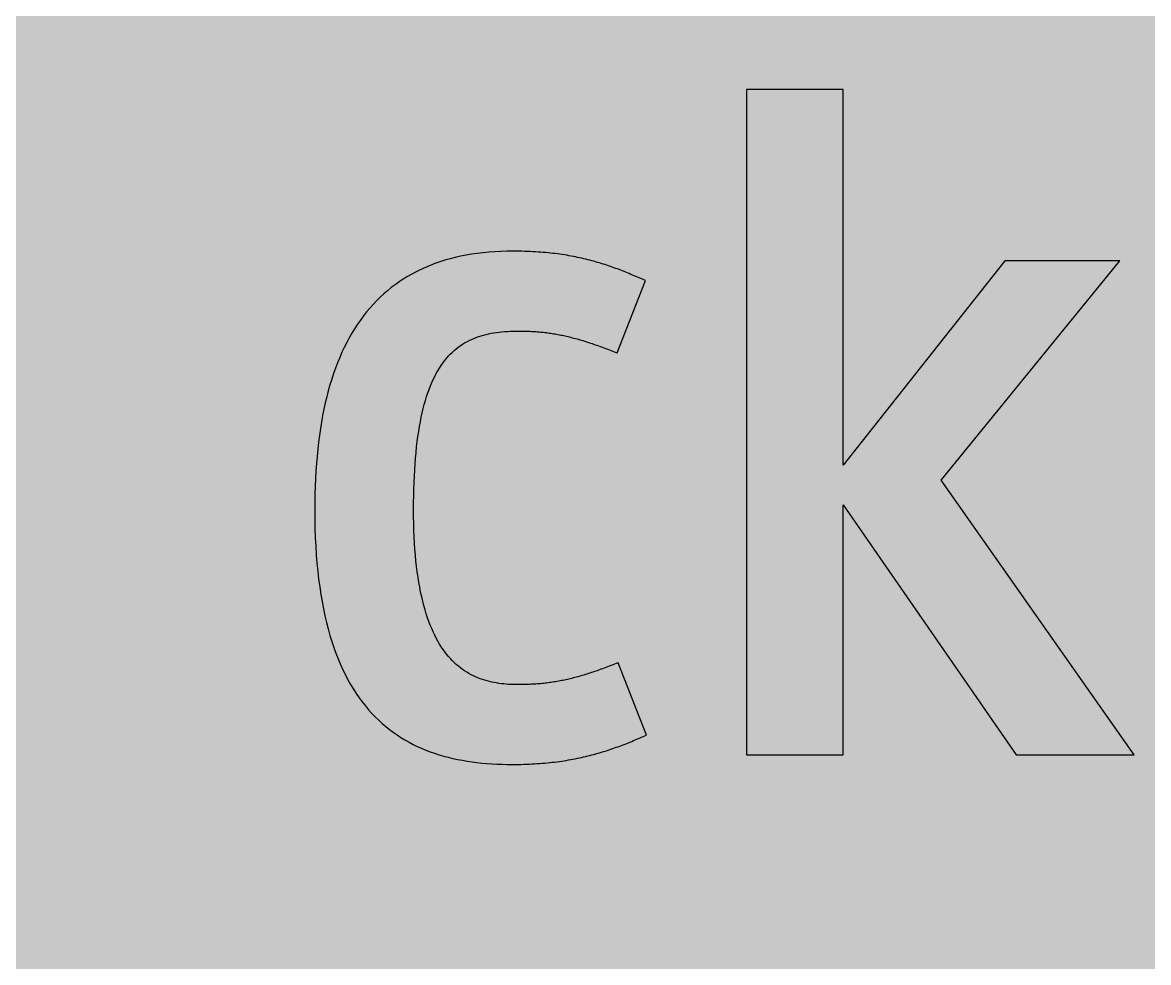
# Model space of a CAD drawing. Header units: millimetres. Extents: x 0 to 318, y 0 to 212.
# Drawn here: x 153.4 to 228.7, y 93.8 to 156.6 of the extents above; entities that cross this region are included whole.
import ezdxf

# ---------------------------------------------------------------- set-up
doc = ezdxf.new("R2010")
doc.units = ezdxf.units.MM

msp = doc.modelspace()

# ---------------------------------------------------------------- hatches: boundary and pattern name
for color, points in [(254, [(14.1633, 0.0536), (13.9878, 0.0533), (13.8125, 0.0559), (13.6373, 0.061), (13.462, 0.0686), (13.2893, 0.0787), (13.114, 0.0914), (12.9413, 0.1041), (12.7686, 0.1219), (12.5959, 0.1397), (12.4231, 0.16), (12.2504, 0.1829), (12.0777, 0.2057), (11.9075, 0.2337), (11.7373, 0.2616), (11.5672, 0.2921), (11.397, 0.3251), (11.2268, 0.3607), (11.0592, 0.3988), (10.8915, 0.4369), (10.7239, 0.4775), (10.5562, 0.5207), (10.3886, 0.5664), (10.2235, 0.6121), (10.0584, 0.6629), (9.8933, 0.7137), (9.7307, 0.7671), (9.5682, 0.8204), (9.4056, 0.8788), (9.2431, 0.9373), (9.083, 0.9982), (8.923, 1.0617), (8.763, 1.1252), (8.6055, 1.1938), (8.4455, 1.2624), (8.2906, 1.331), (8.1331, 1.4046), (7.9781, 1.4783), (7.8232, 1.5545), (7.6708, 1.6332), (7.5184, 1.7145), (7.366, 1.7958), (7.2161, 1.8796), (7.0663, 1.966), (6.919, 2.0523), (6.7716, 2.1438), (6.6243, 2.2352), (6.4795, 2.3266), (6.3348, 2.4232), (6.19, 2.5197), (6.0477, 2.6187), (5.908, 2.7178), (5.7683, 2.8194), (5.6286, 2.9235), (5.4915, 3.0302), (5.3543, 3.1369), (5.2197, 3.2461), (5.0851, 3.3579), (4.953, 3.4722), (4.8209, 3.5865), (4.6914, 3.7033), (4.5644, 3.8202), (4.4348, 3.9395), (4.3104, 4.0615), (4.1859, 4.1859), (4.0615, 4.3104), (3.9395, 4.4348), (3.8202, 4.5618), (3.7033, 4.6914), (3.5865, 4.8209), (3.4722, 4.953), (3.3579, 5.0851), (3.2487, 5.2197), (3.1369, 5.3543), (3.0302, 5.4915), (2.9235, 5.6286), (2.8194, 5.7683), (2.7178, 5.908), (2.6187, 6.0477), (2.5197, 6.19), (2.4232, 6.3348), (2.3266, 6.477), (2.2352, 6.6243), (2.1438, 6.7691), (2.0523, 6.9164), (1.966, 7.0663), (1.8796, 7.2161), (1.7958, 7.366), (1.7145, 7.5184), (1.6332, 7.6708), (1.5545, 7.8232), (1.4783, 7.9781), (1.4046, 8.1331), (1.331, 8.2906), (1.2598, 8.4455), (1.1913, 8.603), (1.1252, 8.763), (1.0592, 8.923), (0.9982, 9.083), (0.9373, 9.2431), (0.8763, 9.4056), (0.8204, 9.5682), (0.7645, 9.7307), (0.7112, 9.8933), (0.6604, 10.0584), (0.6121, 10.2235), (0.5639, 10.3911), (0.5207, 10.5562), (0.4775, 10.7239), (0.4343, 10.8915), (0.3962, 11.0592), (0.3607, 11.2268), (0.3251, 11.397), (0.2921, 11.5672), (0.2616, 11.7373), (0.2311, 11.9075), (0.2057, 12.0802), (0.1803, 12.2504), (0.1575, 12.4231), (0.1372, 12.5959), (0.1194, 12.7686), (0.1041, 12.9413), (0.0889, 13.1166), (0.0787, 13.2893), (0.0686, 13.4645), (0.061, 13.6373), (0.0559, 13.8125), (0.0508, 13.9878), (0.0508, 14.163), (0.0522, 197.6092), (0.0508, 197.7822), (0.0559, 197.9574), (0.061, 198.1327), (0.0686, 198.308), (0.0787, 198.4807), (0.0889, 198.6559), (0.1041, 198.8287), (0.1194, 199.0014), (0.1372, 199.1741), (0.1575, 199.3468), (0.1803, 199.5195), (0.2057, 199.6923), (0.2311, 199.8624), (0.2616, 200.0326), (0.2921, 200.2028), (0.3251, 200.373), (0.3607, 200.5432), (0.3962, 200.7108), (0.4343, 200.8784), (0.4775, 201.0461), (0.5207, 201.2137), (0.5639, 201.3814), (0.6121, 201.5465), (0.6604, 201.7116), (0.7112, 201.8767), (0.7645, 202.0392), (0.8204, 202.2018), (0.8763, 202.3643), (0.9373, 202.5269), (0.9982, 202.6869), (1.0592, 202.8469), (1.1252, 203.007), (1.1913, 203.1644), (1.2598, 203.3245), (1.331, 203.4794), (1.4046, 203.6369), (1.4783, 203.7918), (1.5545, 203.9468), (1.6332, 204.0992), (1.7145, 204.2516), (1.7958, 204.404), (1.8796, 204.5538), (1.966, 204.7037), (2.0523, 204.851), (2.1438, 204.9983), (2.2352, 205.1456), (2.3266, 205.2904), (2.4232, 205.4352), (2.5197, 205.58), (2.6187, 205.7222), (2.7178, 205.8619), (2.8194, 206.0016), (2.9235, 206.1413), (3.0302, 206.2785), (3.1369, 206.4156), (3.2487, 206.5503), (3.3579, 206.6849), (3.4722, 206.817), (3.5865, 206.949), (3.7033, 207.0786), (3.8202, 207.2056), (3.9395, 207.3351), (4.0615, 207.4596), (4.1859, 207.584), (4.3104, 207.7085), (4.4348, 207.8304), (4.5644, 207.9498), (4.6914, 208.0666), (4.8209, 208.1835), (4.953, 208.2978), (5.0851, 208.4121), (5.2197, 208.5213), (5.3543, 208.6331), (5.4915, 208.7397), (5.6286, 208.8464), (5.7683, 208.9506), (5.908, 209.0522), (6.0477, 209.1512), (6.19, 209.2503), (6.3348, 209.3468), (6.4795, 209.4433), (6.6243, 209.5348), (6.7716, 209.6262), (6.919, 209.7176), (7.0663, 209.804), (7.2161, 209.8904), (7.366, 209.9742), (7.5184, 210.0555), (7.6708, 210.1367), (7.8232, 210.2155), (7.9781, 210.2917), (8.1331, 210.3653), (8.2906, 210.439), (8.4455, 210.5101), (8.6055, 210.5787), (8.763, 210.6447), (8.923, 210.7108), (9.083, 210.7717), (9.2431, 210.8327), (9.4056, 210.8937), (9.5682, 210.9495), (9.7307, 211.0054), (9.8933, 211.0588), (10.0584, 211.1096), (10.2235, 211.1578), (10.3886, 211.2061), (10.5562, 211.2493), (10.7239, 211.2924), (10.8915, 211.3356), (11.0592, 211.3737), (11.2268, 211.4093), (11.397, 211.4448), (11.5672, 211.4779), (11.7373, 211.5083), (11.9075, 211.5388), (12.0777, 211.5642), (12.2504, 211.5896), (12.4231, 211.6125), (12.5959, 211.6328), (12.7686, 211.6506), (12.9413, 211.6658), (13.114, 211.6811), (13.2893, 211.6912), (13.462, 211.7014), (13.6373, 211.709), (13.8125, 211.7141), (13.9878, 211.7192), (14.163, 211.7192), (303.4411, 211.7203), (303.6164, 211.7192), (303.7891, 211.7141), (303.9643, 211.709), (304.1396, 211.7014), (304.3149, 211.6912), (304.4876, 211.6811), (304.6603, 211.6658), (304.8356, 211.6506), (305.0083, 211.6328), (305.181, 211.6125), (305.3512, 211.5896), (305.5239, 211.5642), (305.6941, 211.5388), (305.8668, 211.5083), (306.037, 211.4779), (306.2072, 211.4448), (306.3748, 211.4093), (306.545, 211.3737), (306.7126, 211.3356), (306.8803, 211.2924), (307.0479, 211.2493), (307.213, 211.2061), (307.3781, 211.1578), (307.5432, 211.1096), (307.7083, 211.0588), (307.8734, 211.0054), (308.036, 210.9495), (308.1985, 210.8937), (308.3611, 210.8327), (308.5211, 210.7717), (308.6811, 210.7108), (308.8411, 210.6447), (308.9986, 210.5787), (309.1561, 210.5101), (309.3136, 210.439), (309.4711, 210.3653), (309.626, 210.2917), (309.7784, 210.2155), (309.9333, 210.1367), (310.0857, 210.0555), (310.2381, 209.9742), (310.388, 209.8904), (310.5379, 209.804), (310.6852, 209.7176), (310.8325, 209.6262), (310.9798, 209.5348), (311.1246, 209.4433), (311.2694, 209.3468), (311.4116, 209.2503), (311.5539, 209.1512), (311.6961, 209.0522), (311.8358, 208.9506), (311.9755, 208.8464), (312.1127, 208.7397), (312.2473, 208.6331), (312.3844, 208.5213), (312.5165, 208.4121), (312.6511, 208.2978), (312.7807, 208.1835), (312.9128, 208.0666), (313.0398, 207.9498), (313.1668, 207.8304), (313.2938, 207.7085), (313.4182, 207.584), (313.5427, 207.4596), (313.6621, 207.3351), (313.784, 207.2056), (313.9008, 207.0786), (314.0177, 206.949), (314.132, 206.817), (314.2463, 206.6849), (314.3555, 206.5503), (314.4647, 206.4156), (314.5739, 206.2785), (314.6781, 206.1413), (314.7822, 206.0016), (314.8863, 205.8619), (314.9854, 205.7222), (315.0845, 205.58), (315.181, 205.4352), (315.275, 205.2904), (315.3689, 205.1456), (315.4604, 204.9983), (315.5493, 204.851), (315.6382, 204.7037), (315.7245, 204.5538), (315.8084, 204.404), (315.8896, 204.2516), (315.9684, 204.0992), (316.0471, 203.9468), (316.1233, 203.7918), (316.1995, 203.6369), (316.2706, 203.4794), (316.3418, 203.3245), (316.4103, 203.1644), (316.4764, 203.007), (316.5424, 202.8469), (316.6059, 202.6869), (316.6669, 202.5269), (316.7253, 202.3643), (316.7812, 202.2018), (316.8371, 202.0392), (316.8904, 201.8767), (316.9412, 201.7116), (316.9895, 201.5465), (317.0377, 201.3814), (317.0834, 201.2137), (317.1266, 201.0461), (317.1673, 200.8784), (317.2054, 200.7108), (317.2435, 200.5432), (317.2765, 200.373), (317.3095, 200.2028), (317.34, 200.0326), (317.3705, 199.8624), (317.3959, 199.6923), (317.4213, 199.5195), (317.4441, 199.3468), (317.4644, 199.1741), (317.4822, 199.0014), (317.4975, 198.8287), (317.5127, 198.6559), (317.5229, 198.4807), (317.533, 198.308), (317.5406, 198.1327), (317.5457, 197.9574), (317.5508, 197.7822), (317.5508, 197.6069), (317.5522, 14.1647), (317.5508, 13.9878), (317.5457, 13.8125), (317.5406, 13.6373), (317.533, 13.4645), (317.5229, 13.2893), (317.5127, 13.1166), (317.4975, 12.9413), (317.4822, 12.7686), (317.4644, 12.5959), (317.4441, 12.4231), (317.4213, 12.2504), (317.3959, 12.0802), (317.3705, 11.9075), (317.34, 11.7373), (317.3095, 11.5672), (317.2765, 11.397), (317.2435, 11.2268), (317.2054, 11.0592), (317.1673, 10.8915), (317.1266, 10.7239), (317.0834, 10.5562), (317.0377, 10.3911), (316.9895, 10.2235), (316.9412, 10.0584), (316.8904, 9.8933), (316.8371, 9.7307), (316.7812, 9.5682), (316.7253, 9.4056), (316.6669, 9.2431), (316.6059, 9.083), (316.5424, 8.923), (316.4764, 8.763), (316.4103, 8.603), (316.3418, 8.4455), (316.2706, 8.2906), (316.1995, 8.1331), (316.1233, 7.9781), (316.0471, 7.8232), (315.9684, 7.6708), (315.8896, 7.5184), (315.8084, 7.366), (315.7245, 7.2161), (315.6382, 7.0663), (315.5493, 6.9164), (315.4604, 6.7691), (315.3689, 6.6243), (315.275, 6.477), (315.181, 6.3348), (315.0845, 6.19), (314.9854, 6.0477), (314.8863, 5.908), (314.7822, 5.7683), (314.6781, 5.6286), (314.5739, 5.4915), (314.4647, 5.3543), (314.3555, 5.2197), (314.2463, 5.0851), (314.132, 4.953), (314.0177, 4.8209), (313.9008, 4.6914), (313.784, 4.5618), (313.6621, 4.4348), (313.5427, 4.3104), (313.4182, 4.1859), (313.2938, 4.0615), (313.1668, 3.9395), (313.0398, 3.8202), (312.9128, 3.7033), (312.7807, 3.5865), (312.6511, 3.4722), (312.5165, 3.3579), (312.3844, 3.2461), (312.2473, 3.1369), (312.1127, 3.0302), (311.9755, 2.9235), (311.8358, 2.8194), (311.6961, 2.7178), (311.5539, 2.6187), (311.4116, 2.5197), (311.2694, 2.4232), (311.1246, 2.3266), (310.9798, 2.2352), (310.8325, 2.1438), (310.6852, 2.0523), (310.5379, 1.966), (310.388, 1.8796), (310.2381, 1.7958), (310.0857, 1.7145), (309.9333, 1.6332), (309.7784, 1.5545), (309.626, 1.4783), (309.4711, 1.4046), (309.3136, 1.331), (309.1561, 1.2624), (308.9986, 1.1938), (308.8411, 1.1252), (308.6811, 1.0617), (308.5211, 0.9982), (308.3611, 0.9373), (308.1985, 0.8788), (308.036, 0.8204), (307.8734, 0.7671), (307.7083, 0.7137), (307.5432, 0.6629), (307.3781, 0.6121), (307.213, 0.5664), (307.0479, 0.5207), (306.8803, 0.4775), (306.7126, 0.4369), (306.545, 0.3988), (306.3748, 0.3607), (306.2072, 0.3251), (306.037, 0.2921), (305.8668, 0.2616), (305.6941, 0.2337), (305.5239, 0.2057), (305.3512, 0.1829), (305.181, 0.16), (305.0083, 0.1397), (304.8356, 0.1219), (304.6603, 0.1041), (304.4876, 0.0914), (304.3149, 0.0787), (304.1396, 0.0686), (303.9643, 0.061), (303.7891, 0.0559), (303.6164, 0.0533), (303.4411, 0.0533)]), (144, [(14.1633, 5.3453), (13.9344, 5.3467), (13.7084, 5.3543), (13.4849, 5.3696), (13.2613, 5.3899), (13.0378, 5.4153), (12.8194, 5.4458), (12.6009, 5.4813), (12.385, 5.522), (12.1717, 5.5702), (11.9583, 5.621), (11.7475, 5.6794), (11.5392, 5.7404), (11.3335, 5.8064), (11.1303, 5.8801), (10.9296, 5.9563), (10.729, 6.0376), (10.5334, 6.1239), (10.3378, 6.2128), (10.1473, 6.3094), (9.9593, 6.4084), (9.7714, 6.5126), (9.5885, 6.6218), (9.4082, 6.7335), (9.2304, 6.8504), (9.0576, 6.9698), (8.8849, 7.0968), (8.7173, 7.2238), (8.5522, 7.3584), (8.3896, 7.4955), (8.2321, 7.6352), (8.0772, 7.78), (7.9273, 7.9273), (7.7775, 8.0772), (7.6352, 8.2321), (7.493, 8.3922), (7.3558, 8.5522), (7.2238, 8.7173), (7.0942, 8.8875), (6.9698, 9.0576), (6.8504, 9.2329), (6.7335, 9.4107), (6.6192, 9.591), (6.5126, 9.7739), (6.4084, 9.9593), (6.3068, 10.1473), (6.2128, 10.3403), (6.1214, 10.5334), (6.035, 10.7315), (5.9538, 10.9296), (5.8776, 11.1303), (5.8064, 11.3335), (5.7404, 11.5418), (5.6769, 11.75), (5.621, 11.9583), (5.5677, 12.1717), (5.522, 12.385), (5.4813, 12.6009), (5.4432, 12.8194), (5.4127, 13.0404), (5.3873, 13.2613), (5.3696, 13.4849), (5.3543, 13.7084), (5.3467, 13.937), (5.3416, 14.163), (5.3439, 197.6092), (5.3467, 197.8355), (5.3543, 198.0616), (5.3696, 198.2851), (5.3873, 198.5086), (5.4127, 198.7321), (5.4432, 198.9506), (5.4813, 199.169), (5.522, 199.3849), (5.5677, 199.5983), (5.621, 199.8116), (5.6769, 200.0225), (5.7404, 200.2307), (5.8064, 200.4365), (5.8776, 200.6397), (5.9538, 200.8403), (6.035, 201.041), (6.1214, 201.2366), (6.2128, 201.4322), (6.3068, 201.6227), (6.4084, 201.8106), (6.5126, 201.9986), (6.6192, 202.1815), (6.7335, 202.3618), (6.8504, 202.5396), (6.9698, 202.7123), (7.0942, 202.885), (7.2238, 203.0527), (7.3558, 203.2178), (7.493, 203.3803), (7.6352, 203.5378), (7.7775, 203.6928), (7.9273, 203.8426), (8.0772, 203.9925), (8.2321, 204.1347), (8.3896, 204.277), (8.5522, 204.4141), (8.7173, 204.5462), (8.8849, 204.6757), (9.0576, 204.8002), (9.2304, 204.9196), (9.4082, 205.0364), (9.5885, 205.1507), (9.7714, 205.2574), (9.9593, 205.3615), (10.1473, 205.4631), (10.3378, 205.5571), (10.5334, 205.6486), (10.729, 205.7349), (10.9296, 205.8162), (11.1303, 205.8924), (11.3335, 205.9635), (11.5392, 206.0296), (11.7475, 206.0931), (11.9583, 206.1489), (12.1717, 206.2023), (12.385, 206.248), (12.6009, 206.2886), (12.8194, 206.3267), (13.0378, 206.3572), (13.2613, 206.3826), (13.4849, 206.4004), (13.7084, 206.4156), (13.9344, 206.4233), (14.163, 206.4283), (303.4411, 206.4286), (303.6672, 206.4233), (303.8932, 206.4156), (304.1193, 206.4004), (304.3428, 206.3826), (304.5638, 206.3572), (304.7822, 206.3267), (305.0007, 206.2886), (305.2166, 206.248), (305.4325, 206.2023), (305.6433, 206.1489), (305.8541, 206.0931), (306.0624, 206.0296), (306.2681, 205.9635), (306.4713, 205.8924), (306.6745, 205.8162), (306.8726, 205.7349), (307.0708, 205.6486), (307.2638, 205.5571), (307.4543, 205.4631), (307.6448, 205.3615), (307.8302, 205.2574), (308.0131, 205.1507), (308.1934, 205.0364), (308.3712, 204.9196), (308.5465, 204.8002), (308.7167, 204.6757), (308.8843, 204.5462), (309.0494, 204.4141), (309.212, 204.277), (309.3695, 204.1347), (309.5244, 203.9925), (309.6768, 203.8426), (309.8241, 203.6928), (309.9689, 203.5378), (310.1086, 203.3803), (310.2458, 203.2178), (310.3778, 203.0527), (310.5074, 202.885), (310.6318, 202.7123), (310.7538, 202.5396), (310.8706, 202.3618), (310.9824, 202.1815), (311.0916, 201.9986), (311.1957, 201.8106), (311.2948, 201.6227), (311.3888, 201.4322), (311.4802, 201.2366), (311.5666, 201.041), (311.6478, 200.8403), (311.724, 200.6397), (311.7952, 200.4365), (311.8637, 200.2307), (311.9247, 200.0225), (311.9806, 199.8116), (312.0339, 199.5983), (312.0796, 199.3849), (312.1203, 199.169), (312.1584, 198.9506), (312.1889, 198.7321), (312.2143, 198.5086), (312.2346, 198.2851), (312.2473, 198.0616), (312.2574, 197.8355), (312.26, 197.6069), (312.2605, 14.1647), (312.2574, 13.937), (312.2473, 13.7084), (312.2346, 13.4849), (312.2143, 13.2613), (312.1889, 13.0404), (312.1584, 12.8194), (312.1203, 12.6009), (312.0796, 12.385), (312.0339, 12.1717), (311.9806, 11.9583), (311.9247, 11.75), (311.8637, 11.5418), (311.7952, 11.3335), (311.724, 11.1303), (311.6478, 10.9296), (311.5666, 10.7315), (311.4802, 10.5334), (311.3888, 10.3403), (311.2948, 10.1473), (311.1957, 9.9593), (311.0916, 9.7739), (310.9824, 9.591), (310.8706, 9.4107), (310.7538, 9.2329), (310.6318, 9.0576), (310.5074, 8.8875), (310.3778, 8.7173), (310.2458, 8.5522), (310.1086, 8.3922), (309.9689, 8.2321), (309.8241, 8.0772), (309.6768, 7.9273), (309.5244, 7.78), (309.3695, 7.6352), (309.212, 7.4955), (309.0494, 7.3584), (308.8843, 7.2238), (308.7167, 7.0968), (308.5465, 6.9698), (308.3712, 6.8504), (308.1934, 6.7335), (308.0131, 6.6218), (307.8302, 6.5126), (307.6448, 6.4084), (307.4543, 6.3094), (307.2638, 6.2128), (307.0708, 6.1239), (306.8726, 6.0376), (306.6745, 5.9563), (306.4713, 5.8801), (306.2681, 5.8064), (306.0624, 5.7404), (305.8541, 5.6794), (305.6433, 5.621), (305.4325, 5.5702), (305.2166, 5.522), (305.0007, 5.4813), (304.7822, 5.4458), (304.5638, 5.4153), (304.3428, 5.3899), (304.1193, 5.3696), (303.8932, 5.3543), (303.6672, 5.3467), (303.4411, 5.3442)]), (254, [(208.2698, 107.6508), (208.2698, 124.351), (219.8261, 107.6508), (227.7001, 107.6508), (214.8099, 126.002), (226.7479, 140.6698), (219.0641, 140.6698), (208.2698, 127.0176), (208.2698, 152.1008), (201.7931, 152.1008), (201.7931, 107.6508)]), (254, [(186.5521, 112.3498), (186.3903, 112.3493), (186.2303, 112.3544), (186.0677, 112.3594), (185.9077, 112.3671), (185.7477, 112.3798), (185.5851, 112.395), (185.4251, 112.4128), (185.2651, 112.4331), (185.1076, 112.4585), (184.9476, 112.4864), (184.7901, 112.5195), (184.6326, 112.555), (184.4777, 112.5957), (184.3202, 112.6414), (184.1678, 112.6922), (184.0128, 112.7455), (183.8604, 112.8039), (183.7106, 112.8674), (183.5607, 112.9386), (183.4109, 113.0122), (183.2661, 113.091), (183.1188, 113.1773), (182.9765, 113.2688), (182.8343, 113.3653), (182.6946, 113.4694), (182.5574, 113.5786), (182.4203, 113.6955), (182.2856, 113.8199), (182.1536, 113.9495), (182.024, 114.0866), (181.897, 114.2289), (181.7726, 114.3813), (181.6506, 114.5388), (181.5313, 114.7039), (181.4144, 114.8791), (181.3001, 115.062), (181.1884, 115.25), (181.0791, 115.4481), (180.975, 115.6564), (180.8734, 115.8697), (180.7743, 116.0932), (180.6778, 116.3269), (180.5864, 116.5682), (180.4949, 116.8197), (180.4111, 117.0813), (180.3298, 117.3505), (180.2511, 117.6299), (180.1749, 117.9195), (180.1063, 118.2192), (180.0377, 118.5291), (179.9768, 118.8491), (179.9184, 119.1819), (179.8625, 119.5222), (179.8142, 119.8753), (179.7685, 120.2385), (179.7253, 120.6119), (179.6898, 120.998), (179.6567, 121.3968), (179.6313, 121.8057), (179.6085, 122.2273), (179.5907, 122.6591), (179.578, 123.1036), (179.5704, 123.5608), (179.5678, 124.0307), (179.5678, 124.5057), (179.5755, 124.9655), (179.5856, 125.415), (179.6009, 125.8494), (179.6186, 126.2761), (179.6415, 126.6876), (179.6669, 127.0889), (179.6974, 127.4801), (179.7329, 127.8585), (179.771, 128.2268), (179.8117, 128.5824), (179.8574, 128.9304), (179.9082, 129.2657), (179.9615, 129.5908), (180.0174, 129.9058), (180.0784, 130.2106), (180.1419, 130.5052), (180.2105, 130.7897), (180.2816, 131.064), (180.3578, 131.3307), (180.4365, 131.5872), (180.5178, 131.8336), (180.6042, 132.0724), (180.6905, 132.301), (180.7845, 132.522), (180.8785, 132.7353), (180.9775, 132.9385), (181.0791, 133.1341), (181.1858, 133.3195), (181.2925, 133.4999), (181.4043, 133.67), (181.5186, 133.8351), (181.6354, 133.9901), (181.7573, 134.1399), (181.8818, 134.2822), (182.0062, 134.4168), (182.1358, 134.5438), (182.2704, 134.6657), (182.405, 134.78), (182.5422, 134.8892), (182.6844, 134.9908), (182.8267, 135.0848), (182.974, 135.1763), (183.1213, 135.2601), (183.2737, 135.3388), (183.4286, 135.4125), (183.5861, 135.4785), (183.7461, 135.542), (183.9062, 135.6004), (184.0713, 135.6512), (184.2389, 135.6995), (184.4065, 135.7427), (184.5793, 135.7833), (184.752, 135.8189), (184.9298, 135.8494), (185.1076, 135.8748), (185.2879, 135.9002), (185.4708, 135.9179), (185.6562, 135.9357), (185.8442, 135.9484), (186.0347, 135.9586), (186.2252, 135.9637), (186.4182, 135.9687), (186.6138, 135.9687), (186.7205, 135.9687), (186.8272, 135.9687), (186.9313, 135.9662), (187.0354, 135.9637), (187.1396, 135.9611), (187.2437, 135.9586), (187.3453, 135.9535), (187.4469, 135.9484), (187.5485, 135.9433), (187.6501, 135.9357), (187.7492, 135.9306), (187.8482, 135.923), (187.9473, 135.9129), (188.0464, 135.9052), (188.1454, 135.8951), (188.2445, 135.8849), (188.341, 135.8722), (188.4375, 135.8621), (188.5366, 135.8494), (188.6331, 135.8367), (188.7296, 135.8214), (188.8261, 135.8062), (188.9227, 135.7909), (189.0192, 135.7757), (189.1157, 135.7579), (189.2122, 135.7401), (189.3087, 135.7224), (189.4027, 135.7046), (189.4992, 135.6843), (189.5958, 135.6639), (189.6923, 135.6436), (189.7888, 135.6208), (189.8879, 135.5979), (189.9844, 135.575), (190.0809, 135.5496), (190.1774, 135.5242), (190.2765, 135.4988), (190.3755, 135.4734), (190.4746, 135.4455), (190.5737, 135.4176), (190.6727, 135.3896), (190.7718, 135.3591), (190.8734, 135.3287), (190.9724, 135.2982), (191.074, 135.2677), (191.1782, 135.2347), (191.2798, 135.2017), (191.3839, 135.1661), (191.4881, 135.1305), (191.5922, 135.095), (191.6989, 135.0594), (191.8056, 135.0213), (191.9122, 134.9832), (192.0189, 134.9451), (192.1281, 134.9045), (192.2399, 134.8638), (192.3491, 134.8232), (192.4609, 134.78), (192.5752, 134.7368), (192.6895, 134.6937), (192.8038, 134.6479), (192.9206, 134.6048), (193.0375, 134.5565), (193.1543, 134.5108), (195.0614, 139.3373), (194.9526, 139.3825), (194.8459, 139.4308), (194.7367, 139.479), (194.63, 139.5247), (194.5208, 139.573), (194.4116, 139.6187), (194.3024, 139.667), (194.1932, 139.7127), (194.0839, 139.7584), (193.9722, 139.8041), (193.863, 139.8499), (193.7512, 139.8956), (193.6369, 139.9388), (193.5251, 139.9845), (193.4108, 140.0277), (193.2965, 140.0708), (193.1822, 140.1166), (193.0654, 140.1572), (192.9486, 140.2004), (192.8317, 140.2436), (192.7123, 140.2842), (192.593, 140.3248), (192.4736, 140.3655), (192.3517, 140.4061), (192.2272, 140.4442), (192.1053, 140.4823), (191.9808, 140.5204), (191.8538, 140.5585), (191.7268, 140.5941), (191.5973, 140.6322), (191.4677, 140.6652), (191.3382, 140.7008), (191.2036, 140.7338), (191.0715, 140.7668), (190.9369, 140.7998), (190.7997, 140.8303), (190.66, 140.8633), (190.5203, 140.8913), (190.3806, 140.9217), (190.2384, 140.9497), (190.0936, 140.9751), (189.9463, 141.003), (189.799, 141.0284), (189.6491, 141.0513), (189.4967, 141.0741), (189.3443, 141.097), (189.1894, 141.1199), (189.0319, 141.1402), (188.8744, 141.158), (188.7118, 141.1757), (188.5493, 141.1935), (188.3842, 141.2088), (188.2191, 141.224), (188.0489, 141.2367), (187.8787, 141.2494), (187.7035, 141.2621), (187.5282, 141.2697), (187.3504, 141.2799), (187.1701, 141.2875), (186.9872, 141.2926), (186.8018, 141.2977), (186.6163, 141.3002), (186.4258, 141.3027), (186.2328, 141.3027), (185.8137, 141.3002), (185.4022, 141.2875), (184.9958, 141.2646), (184.5996, 141.2367), (184.2059, 141.1986), (183.8223, 141.1503), (183.4439, 141.097), (183.073, 141.0335), (182.7098, 140.9624), (182.3542, 140.8811), (182.0037, 140.7922), (181.6608, 140.6957), (181.323, 140.589), (180.9953, 140.4747), (180.6727, 140.3528), (180.3552, 140.2207), (180.0454, 140.081), (179.7431, 139.9337), (179.4485, 139.7787), (179.1589, 139.6136), (178.877, 139.4409), (178.6026, 139.258), (178.3334, 139.0675), (178.0718, 138.8694), (177.8152, 138.6637), (177.5689, 138.4478), (177.325, 138.2243), (177.0913, 137.9906), (176.8627, 137.7493), (176.6392, 137.5004), (176.4259, 137.2438), (176.215, 136.9771), (176.0144, 136.7028), (175.8188, 136.4209), (175.6308, 136.1288), (175.448, 135.829), (175.2727, 135.5217), (175.1025, 135.2067), (174.94, 134.8816), (174.7825, 134.5489), (174.6326, 134.206), (174.4904, 133.8555), (174.3532, 133.4973), (174.2237, 133.1316), (174.0992, 132.7556), (173.9824, 132.3721), (173.8706, 131.9809), (173.7665, 131.5796), (173.67, 131.1707), (173.5785, 130.7541), (173.4922, 130.3274), (173.4134, 129.8931), (173.3423, 129.4511), (173.2763, 129.0015), (173.2153, 128.5418), (173.162, 128.0744), (173.1162, 127.5969), (173.0756, 127.1143), (173.04, 126.6215), (173.0121, 126.1186), (172.9892, 125.6106), (172.974, 125.0925), (172.9638, 124.5667), (172.9613, 124.0307), (172.9664, 123.4008), (172.9791, 122.7861), (172.9994, 122.1867), (173.0273, 121.6), (173.0654, 121.0285), (173.1112, 120.4722), (173.1645, 119.9286), (173.2255, 119.3978), (173.294, 118.8822), (173.3702, 118.3792), (173.4541, 117.8916), (173.543, 117.414), (173.642, 116.9518), (173.7487, 116.5022), (173.8605, 116.0653), (173.9798, 115.6386), (174.1068, 115.2271), (174.2415, 114.8283), (174.3812, 114.4397), (174.5285, 114.0638), (174.6834, 113.698), (174.8434, 113.3475), (175.0085, 113.0046), (175.1813, 112.6744), (175.3616, 112.3569), (175.547, 112.0496), (175.7375, 111.7524), (175.9331, 111.4679), (176.1363, 111.191), (176.3446, 110.9269), (176.5605, 110.6729), (176.7789, 110.4265), (177.005, 110.1928), (177.2361, 109.9668), (177.4723, 109.7534), (177.7111, 109.5477), (177.9575, 109.3495), (178.2089, 109.1641), (178.4655, 108.9838), (178.7246, 108.8161), (178.9913, 108.6561), (179.2605, 108.5037), (179.5348, 108.3589), (179.8142, 108.2243), (180.0962, 108.0973), (180.3857, 107.9779), (180.6753, 107.8662), (180.9725, 107.762), (181.2722, 107.6655), (181.5744, 107.5766), (181.8818, 107.4953), (182.1917, 107.4191), (182.5066, 107.3531), (182.8241, 107.2921), (183.1442, 107.2363), (183.4693, 107.188), (183.7969, 107.1448), (184.1271, 107.1093), (184.4599, 107.0813), (184.7977, 107.0559), (185.1355, 107.0381), (185.4784, 107.0254), (185.8239, 107.0178), (186.1693, 107.0153), (186.3623, 107.0153), (186.5528, 107.0178), (186.7408, 107.0204), (186.9262, 107.0254), (187.1091, 107.0305), (187.2894, 107.0381), (187.4698, 107.0483), (187.645, 107.0559), (187.8203, 107.0686), (187.993, 107.0813), (188.1632, 107.094), (188.3334, 107.1093), (188.501, 107.1245), (188.6636, 107.1423), (188.8287, 107.1601), (188.9887, 107.1778), (189.1487, 107.1982), (189.3062, 107.221), (189.4611, 107.2439), (189.6161, 107.2667), (189.7685, 107.2896), (189.9183, 107.315), (190.0657, 107.3429), (190.213, 107.3683), (190.3603, 107.3963), (190.5051, 107.4268), (190.6473, 107.4547), (190.787, 107.4877), (190.9267, 107.5182), (191.0664, 107.5512), (191.201, 107.5842), (191.3382, 107.6173), (191.4703, 107.6528), (191.6049, 107.6884), (191.7344, 107.7239), (191.8665, 107.7595), (191.9935, 107.7976), (192.1231, 107.8357), (192.2475, 107.8738), (192.3745, 107.9119), (192.499, 107.9525), (192.6209, 107.9932), (192.7428, 108.0338), (192.8647, 108.0745), (192.9841, 108.1176), (193.1035, 108.1608), (193.2229, 108.204), (193.3397, 108.2472), (193.4566, 108.2904), (193.5734, 108.3335), (193.6877, 108.3793), (193.802, 108.4224), (193.9163, 108.4682), (194.0281, 108.5139), (194.1398, 108.5596), (194.2516, 108.6053), (194.3633, 108.651), (194.4726, 108.6993), (194.5818, 108.745), (194.691, 108.7933), (194.8002, 108.839), (194.9094, 108.8873), (195.0161, 108.9355), (195.1228, 108.9812), (193.2203, 113.8093), (193.101, 113.7615), (192.9841, 113.7133), (192.8673, 113.6701), (192.753, 113.6244), (192.6387, 113.5812), (192.5244, 113.538), (192.4126, 113.4948), (192.3034, 113.4542), (192.1916, 113.4135), (192.0824, 113.3729), (191.9757, 113.3348), (191.8665, 113.2967), (191.7598, 113.2586), (191.6557, 113.223), (191.549, 113.1875), (191.4449, 113.1519), (191.3407, 113.1164), (191.2366, 113.0833), (191.135, 113.0503), (191.0334, 113.0198), (190.9318, 112.9894), (190.8302, 112.9589), (190.7286, 112.9284), (190.6295, 112.9005), (190.5305, 112.8725), (190.4289, 112.8446), (190.3298, 112.8192), (190.2308, 112.7938), (190.1317, 112.7684), (190.0352, 112.743), (189.9361, 112.7201), (189.8371, 112.6973), (189.738, 112.6744), (189.6415, 112.6541), (189.5424, 112.6338), (189.4459, 112.6134), (189.3468, 112.5957), (189.2478, 112.5779), (189.1487, 112.5601), (189.0522, 112.5423), (188.9531, 112.5271), (188.8541, 112.5118), (188.755, 112.4966), (188.656, 112.4814), (188.5544, 112.4687), (188.4553, 112.456), (188.3537, 112.4458), (188.2546, 112.4331), (188.153, 112.4229), (188.0489, 112.4128), (187.9473, 112.4052), (187.8457, 112.395), (187.7416, 112.3874), (187.6374, 112.3823), (187.5307, 112.3747), (187.4266, 112.3696), (187.3199, 112.3645), (187.2132, 112.3594), (187.104, 112.3569), (186.9948, 112.3544), (186.8856, 112.3518), (186.7738, 112.3493), (186.6646, 112.3493), (186.5503, 112.3493)])]:
    msp.add_hatch(color=color).paths.add_polyline_path(points)
h = msp.add_hatch(color=254)
h.paths.add_polyline_path([(153.4693, 140.6698), (153.4693, 135.5905), (158.2318, 135.5905), (158.2318, 107.6508), (164.7088, 107.6508), (164.7088, 140.6698)])
edge = h.paths.add_edge_path(flags=16)
edge.add_line((157.153, 151.0838), (157.1523, 150.9674))
edge.add_line((157.1523, 150.9674), (157.1574, 150.8531))
edge.add_line((157.1574, 150.8531), (157.1625, 150.7388))
edge.add_line((157.1625, 150.7388), (157.1727, 150.6271))
edge.add_line((157.1727, 150.6271), (157.1854, 150.5153))
edge.add_line((157.1854, 150.5153), (157.1981, 150.4036))
edge.add_line((157.1981, 150.4036), (157.2158, 150.2943))
edge.add_line((157.2158, 150.2943), (157.2362, 150.1851))
edge.add_line((157.2362, 150.1851), (157.2565, 150.0784))
edge.add_line((157.2565, 150.0784), (157.2819, 149.9718))
edge.add_line((157.2819, 149.9718), (157.3098, 149.8676))
edge.add_line((157.3098, 149.8676), (157.3378, 149.7635))
edge.add_line((157.3378, 149.7635), (157.3682, 149.6619))
edge.add_line((157.3682, 149.6619), (157.4038, 149.5603))
edge.add_line((157.4038, 149.5603), (157.4394, 149.4612))
edge.add_line((157.4394, 149.4612), (157.4775, 149.3622))
edge.add_line((157.4775, 149.3622), (157.5181, 149.2656))
edge.add_line((157.5181, 149.2656), (157.5613, 149.1717))
edge.add_line((157.5613, 149.1717), (157.607, 149.0777))
edge.add_line((157.607, 149.0777), (157.6553, 148.9837))
edge.add_line((157.6553, 148.9837), (157.7035, 148.8923))
edge.add_line((157.7035, 148.8923), (157.7543, 148.8034))
edge.add_line((157.7543, 148.8034), (157.8102, 148.7145))
edge.add_line((157.8102, 148.7145), (157.8635, 148.6281))
edge.add_line((157.8635, 148.6281), (157.922, 148.5443))
edge.add_line((157.922, 148.5443), (157.9829, 148.4605))
edge.add_line((157.9829, 148.4605), (158.0439, 148.3792))
edge.add_line((158.0439, 148.3792), (158.1074, 148.2979))
edge.add_line((158.1074, 148.2979), (158.1734, 148.2192))
edge.add_line((158.1734, 148.2192), (158.242, 148.143))
edge.add_line((158.242, 148.143), (158.3106, 148.0693))
edge.add_line((158.3106, 148.0693), (158.3817, 147.9956))
edge.add_line((158.3817, 147.9956), (158.4554, 147.9245))
edge.add_line((158.4554, 147.9245), (158.529, 147.8534))
edge.add_line((158.529, 147.8534), (158.6052, 147.7874))
edge.add_line((158.6052, 147.7874), (158.684, 147.7213))
edge.add_line((158.684, 147.7213), (158.7652, 147.6578))
edge.add_line((158.7652, 147.6578), (158.8465, 147.5969))
edge.add_line((158.8465, 147.5969), (158.9303, 147.5359))
edge.add_line((158.9303, 147.5359), (159.0142, 147.4775))
edge.add_line((159.0142, 147.4775), (159.1005, 147.4216))
edge.add_line((159.1005, 147.4216), (159.1894, 147.3683))
edge.add_line((159.1894, 147.3683), (159.2783, 147.3175))
edge.add_line((159.2783, 147.3175), (159.3698, 147.2667))
edge.add_line((159.3698, 147.2667), (159.4637, 147.2209))
edge.add_line((159.4637, 147.2209), (159.5577, 147.1752))
edge.add_line((159.5577, 147.1752), (159.6517, 147.132))
edge.add_line((159.6517, 147.132), (159.7508, 147.0914))
edge.add_line((159.7508, 147.0914), (159.8473, 147.0533))
edge.add_line((159.8473, 147.0533), (159.9489, 147.0177))
edge.add_line((159.9489, 147.0177), (160.0479, 146.9822))
edge.add_line((160.0479, 146.9822), (160.1521, 146.9517))
edge.add_line((160.1521, 146.9517), (160.2537, 146.9212))
edge.add_line((160.2537, 146.9212), (160.3604, 146.8958))
edge.add_line((160.3604, 146.8958), (160.4645, 146.8704))
edge.add_line((160.4645, 146.8704), (160.5737, 146.8476))
edge.add_line((160.5737, 146.8476), (160.6804, 146.8298))
edge.add_line((160.6804, 146.8298), (160.7896, 146.812))
edge.add_line((160.7896, 146.812), (160.9014, 146.7968))
edge.add_line((160.9014, 146.7968), (161.0131, 146.7866))
edge.add_line((161.0131, 146.7866), (161.1249, 146.7764))
edge.add_line((161.1249, 146.7764), (161.2392, 146.7714))
edge.add_line((161.2392, 146.7714), (161.3535, 146.7663))
edge.add_line((161.3535, 146.7663), (161.4678, 146.7637))
edge.add_line((161.4678, 146.7637), (161.5846, 146.7663))
edge.add_line((161.5846, 146.7663), (161.6989, 146.7714))
edge.add_line((161.6989, 146.7714), (161.8132, 146.7764))
edge.add_line((161.8132, 146.7764), (161.925, 146.7866))
edge.add_line((161.925, 146.7866), (162.0368, 146.7968))
edge.add_line((162.0368, 146.7968), (162.1485, 146.812))
edge.add_line((162.1485, 146.812), (162.2577, 146.8298))
edge.add_line((162.2577, 146.8298), (162.3644, 146.8476))
edge.add_line((162.3644, 146.8476), (162.4736, 146.8704))
edge.add_line((162.4736, 146.8704), (162.5778, 146.8958))
edge.add_line((162.5778, 146.8958), (162.6845, 146.9212))
edge.add_line((162.6845, 146.9212), (162.7861, 146.9517))
edge.add_line((162.7861, 146.9517), (162.8902, 146.9822))
edge.add_line((162.8902, 146.9822), (162.9893, 147.0177))
edge.add_line((162.9893, 147.0177), (163.0909, 147.0533))
edge.add_line((163.0909, 147.0533), (163.1874, 147.0914))
edge.add_line((163.1874, 147.0914), (163.2839, 147.132))
edge.add_line((163.2839, 147.132), (163.3804, 147.1752))
edge.add_line((163.3804, 147.1752), (163.4744, 147.2209))
edge.add_line((163.4744, 147.2209), (163.5684, 147.2667))
edge.add_line((163.5684, 147.2667), (163.6598, 147.3175))
edge.add_line((163.6598, 147.3175), (163.7487, 147.3683))
edge.add_line((163.7487, 147.3683), (163.8376, 147.4216))
edge.add_line((163.8376, 147.4216), (163.924, 147.4775))
edge.add_line((163.924, 147.4775), (164.0078, 147.5359))
edge.add_line((164.0078, 147.5359), (164.0916, 147.5969))
edge.add_line((164.0916, 147.5969), (164.1729, 147.6578))
edge.add_line((164.1729, 147.6578), (164.2542, 147.7213))
edge.add_line((164.2542, 147.7213), (164.3329, 147.7874))
edge.add_line((164.3329, 147.7874), (164.4091, 147.8534))
edge.add_line((164.4091, 147.8534), (164.4828, 147.9245))
edge.add_line((164.4828, 147.9245), (164.5564, 147.9956))
edge.add_line((164.5564, 147.9956), (164.6276, 148.0693))
edge.add_line((164.6276, 148.0693), (164.6961, 148.143))
edge.add_line((164.6961, 148.143), (164.7647, 148.2192))
edge.add_line((164.7647, 148.2192), (164.8308, 148.2979))
edge.add_line((164.8308, 148.2979), (164.8943, 148.3792))
edge.add_line((164.8943, 148.3792), (164.9552, 148.4605))
edge.add_line((164.9552, 148.4605), (165.0162, 148.5443))
edge.add_line((165.0162, 148.5443), (165.0721, 148.6281))
edge.add_line((165.0721, 148.6281), (165.1279, 148.7145))
edge.add_line((165.1279, 148.7145), (165.1838, 148.8034))
edge.add_line((165.1838, 148.8034), (165.2346, 148.8923))
edge.add_line((165.2346, 148.8923), (165.2829, 148.9837))
edge.add_line((165.2829, 148.9837), (165.3311, 149.0777))
edge.add_line((165.3311, 149.0777), (165.3769, 149.1717))
edge.add_line((165.3769, 149.1717), (165.42, 149.2656))
edge.add_line((165.42, 149.2656), (165.4607, 149.3622))
edge.add_line((165.4607, 149.3622), (165.4988, 149.4612))
edge.add_line((165.4988, 149.4612), (165.5343, 149.5603))
edge.add_line((165.5343, 149.5603), (165.5674, 149.6619))
edge.add_line((165.5674, 149.6619), (165.6004, 149.7635))
edge.add_line((165.6004, 149.7635), (165.6283, 149.8676))
edge.add_line((165.6283, 149.8676), (165.6563, 149.9718))
edge.add_line((165.6563, 149.9718), (165.6817, 150.0784))
edge.add_line((165.6817, 150.0784), (165.702, 150.1851))
edge.add_line((165.702, 150.1851), (165.7223, 150.2943))
edge.add_line((165.7223, 150.2943), (165.7375, 150.4036))
edge.add_line((165.7375, 150.4036), (165.7528, 150.5153))
edge.add_line((165.7528, 150.5153), (165.7655, 150.6271))
edge.add_line((165.7655, 150.6271), (165.7731, 150.7388))
edge.add_line((165.7731, 150.7388), (165.7807, 150.8531))
edge.add_line((165.7807, 150.8531), (165.7858, 150.9674))
edge.add_line((165.7858, 150.9674), (165.7858, 151.0817))
edge.add_line((165.7858, 151.0817), (165.7858, 151.1986))
edge.add_line((165.7858, 151.1986), (165.7807, 151.3129))
edge.add_line((165.7807, 151.3129), (165.7731, 151.4272))
edge.add_line((165.7731, 151.4272), (165.7655, 151.5389))
edge.add_line((165.7655, 151.5389), (165.7528, 151.6507))
edge.add_line((165.7528, 151.6507), (165.7375, 151.7625))
edge.add_line((165.7375, 151.7625), (165.7223, 151.8717))
edge.add_line((165.7223, 151.8717), (165.702, 151.9784))
edge.add_line((165.702, 151.9784), (165.6817, 152.0876))
edge.add_line((165.6817, 152.0876), (165.6563, 152.1917))
edge.add_line((165.6563, 152.1917), (165.6283, 152.2984))
edge.add_line((165.6283, 152.2984), (165.6004, 152.4))
edge.add_line((165.6004, 152.4), (165.5674, 152.5041))
edge.add_line((165.5674, 152.5041), (165.5343, 152.6032))
edge.add_line((165.5343, 152.6032), (165.4988, 152.7048))
edge.add_line((165.4988, 152.7048), (165.4607, 152.8013))
edge.add_line((165.4607, 152.8013), (165.42, 152.9004))
edge.add_line((165.42, 152.9004), (165.3769, 152.9944))
edge.add_line((165.3769, 152.9944), (165.3311, 153.0883))
edge.add_line((165.3311, 153.0883), (165.2829, 153.1823))
edge.add_line((165.2829, 153.1823), (165.2346, 153.2738))
edge.add_line((165.2346, 153.2738), (165.1838, 153.3627))
edge.add_line((165.1838, 153.3627), (165.1279, 153.4516))
edge.add_line((165.1279, 153.4516), (165.0721, 153.5379))
edge.add_line((165.0721, 153.5379), (165.0162, 153.6217))
edge.add_line((165.0162, 153.6217), (164.9552, 153.7056))
edge.add_line((164.9552, 153.7056), (164.8943, 153.7868))
edge.add_line((164.8943, 153.7868), (164.8308, 153.8681))
edge.add_line((164.8308, 153.8681), (164.7647, 153.9469))
edge.add_line((164.7647, 153.9469), (164.6961, 154.0231))
edge.add_line((164.6961, 154.0231), (164.6276, 154.0967))
edge.add_line((164.6276, 154.0967), (164.5564, 154.1704))
edge.add_line((164.5564, 154.1704), (164.4828, 154.2415))
edge.add_line((164.4828, 154.2415), (164.4091, 154.3126))
edge.add_line((164.4091, 154.3126), (164.3329, 154.3787))
edge.add_line((164.3329, 154.3787), (164.2542, 154.4447))
edge.add_line((164.2542, 154.4447), (164.1729, 154.5082))
edge.add_line((164.1729, 154.5082), (164.0916, 154.5692))
edge.add_line((164.0916, 154.5692), (164.0078, 154.6301))
edge.add_line((164.0078, 154.6301), (163.924, 154.6885))
edge.add_line((163.924, 154.6885), (163.8376, 154.7444))
edge.add_line((163.8376, 154.7444), (163.7487, 154.7978))
edge.add_line((163.7487, 154.7978), (163.6598, 154.8486))
edge.add_line((163.6598, 154.8486), (163.5684, 154.8994))
edge.add_line((163.5684, 154.8994), (163.4744, 154.9451))
edge.add_line((163.4744, 154.9451), (163.3804, 154.9908))
edge.add_line((163.3804, 154.9908), (163.2839, 155.034))
edge.add_line((163.2839, 155.034), (163.1874, 155.0746))
edge.add_line((163.1874, 155.0746), (163.0909, 155.1127))
edge.add_line((163.0909, 155.1127), (162.9893, 155.1483))
edge.add_line((162.9893, 155.1483), (162.8902, 155.1838))
edge.add_line((162.8902, 155.1838), (162.7861, 155.2143))
edge.add_line((162.7861, 155.2143), (162.6845, 155.2448))
edge.add_line((162.6845, 155.2448), (162.5778, 155.2702))
edge.add_line((162.5778, 155.2702), (162.4736, 155.2956))
edge.add_line((162.4736, 155.2956), (162.3644, 155.3185))
edge.add_line((162.3644, 155.3185), (162.2577, 155.3362))
edge.add_line((162.2577, 155.3362), (162.1485, 155.354))
edge.add_line((162.1485, 155.354), (162.0368, 155.3693))
edge.add_line((162.0368, 155.3693), (161.925, 155.3794))
edge.add_line((161.925, 155.3794), (161.8132, 155.3896))
edge.add_line((161.8132, 155.3896), (161.6989, 155.3947))
edge.add_line((161.6989, 155.3947), (161.5846, 155.3997))
edge.add_line((161.5846, 155.3997), (161.4678, 155.4023))
edge.add_line((161.4678, 155.4023), (161.3535, 155.3997))
edge.add_line((161.3535, 155.3997), (161.2392, 155.3947))
edge.add_line((161.2392, 155.3947), (161.1249, 155.3896))
edge.add_line((161.1249, 155.3896), (161.0131, 155.3794))
edge.add_line((161.0131, 155.3794), (160.9014, 155.3693))
edge.add_line((160.9014, 155.3693), (160.7896, 155.354))
edge.add_line((160.7896, 155.354), (160.6804, 155.3362))
edge.add_line((160.6804, 155.3362), (160.5737, 155.3185))
edge.add_line((160.5737, 155.3185), (160.4645, 155.2956))
edge.add_line((160.4645, 155.2956), (160.3604, 155.2702))
edge.add_line((160.3604, 155.2702), (160.2537, 155.2448))
edge.add_line((160.2537, 155.2448), (160.1521, 155.2143))
edge.add_line((160.1521, 155.2143), (160.0479, 155.1838))
edge.add_line((160.0479, 155.1838), (159.9489, 155.1483))
edge.add_line((159.9489, 155.1483), (159.8473, 155.1127))
edge.add_line((159.8473, 155.1127), (159.7508, 155.0746))
edge.add_line((159.7508, 155.0746), (159.6517, 155.034))
edge.add_line((159.6517, 155.034), (159.5577, 154.9908))
edge.add_line((159.5577, 154.9908), (159.4637, 154.9451))
edge.add_line((159.4637, 154.9451), (159.3698, 154.8994))
edge.add_line((159.3698, 154.8994), (159.2783, 154.8486))
edge.add_line((159.2783, 154.8486), (159.1894, 154.7978))
edge.add_line((159.1894, 154.7978), (159.1005, 154.7444))
edge.add_line((159.1005, 154.7444), (159.0142, 154.6885))
edge.add_line((159.0142, 154.6885), (158.9303, 154.6301))
edge.add_line((158.9303, 154.6301), (158.8465, 154.5692))
edge.add_line((158.8465, 154.5692), (158.7652, 154.5082))
edge.add_line((158.7652, 154.5082), (158.684, 154.4447))
edge.add_line((158.684, 154.4447), (158.6052, 154.3787))
edge.add_line((158.6052, 154.3787), (158.529, 154.3126))
edge.add_line((158.529, 154.3126), (158.4554, 154.2415))
edge.add_line((158.4554, 154.2415), (158.3817, 154.1704))
edge.add_line((158.3817, 154.1704), (158.3106, 154.0967))
edge.add_line((158.3106, 154.0967), (158.242, 154.0231))
edge.add_line((158.242, 154.0231), (158.1734, 153.9469))
edge.add_line((158.1734, 153.9469), (158.1074, 153.8681))
edge.add_line((158.1074, 153.8681), (158.0439, 153.7868))
edge.add_line((158.0439, 153.7868), (157.9829, 153.7056))
edge.add_line((157.9829, 153.7056), (157.922, 153.6217))
edge.add_line((157.922, 153.6217), (157.8635, 153.5379))
edge.add_line((157.8635, 153.5379), (157.8102, 153.4516))
edge.add_line((157.8102, 153.4516), (157.7543, 153.3627))
edge.add_line((157.7543, 153.3627), (157.7035, 153.2738))
edge.add_line((157.7035, 153.2738), (157.6553, 153.1823))
edge.add_line((157.6553, 153.1823), (157.607, 153.0883))
edge.add_line((157.607, 153.0883), (157.5613, 152.9944))
edge.add_line((157.5613, 152.9944), (157.5181, 152.9004))
edge.add_line((157.5181, 152.9004), (157.4775, 152.8013))
edge.add_line((157.4775, 152.8013), (157.4394, 152.7048))
edge.add_line((157.4394, 152.7048), (157.4038, 152.6032))
edge.add_line((157.4038, 152.6032), (157.3682, 152.5041))
edge.add_line((157.3682, 152.5041), (157.3378, 152.4))
edge.add_line((157.3378, 152.4), (157.3098, 152.2984))
edge.add_line((157.3098, 152.2984), (157.2819, 152.1917))
edge.add_line((157.2819, 152.1917), (157.2565, 152.0876))
edge.add_line((157.2565, 152.0876), (157.2362, 151.9784))
edge.add_line((157.2362, 151.9784), (157.2158, 151.8717))
edge.add_line((157.2158, 151.8717), (157.1981, 151.7625))
edge.add_line((157.1981, 151.7625), (157.1854, 151.6507))
edge.add_line((157.1854, 151.6507), (157.1727, 151.5389))
edge.add_line((157.1727, 151.5389), (157.1625, 151.4272))
edge.add_line((157.1625, 151.4272), (157.1574, 151.3129))
edge.add_line((157.1574, 151.3129), (157.1523, 151.1986))
edge.add_line((157.1523, 151.1986), (157.1523, 151.0817))

# ---------------------------------------------------------------- linework, layer by layer
at = {"color": 254}
for points in [[(208.2698, 107.6508), (208.2698, 124.351), (219.8261, 107.6508), (227.7001, 107.6508), (214.8099, 126.002), (226.7479, 140.6698), (219.0641, 140.6698), (208.2698, 127.0176), (208.2698, 152.1008), (201.7931, 152.1008), (201.7931, 107.6508), (208.2698, 107.6508)], [(186.5521, 112.3498), (186.3903, 112.3493), (186.2303, 112.3544), (186.0677, 112.3594), (185.9077, 112.3671), (185.7477, 112.3798), (185.5851, 112.395), (185.4251, 112.4128), (185.2651, 112.4331), (185.1076, 112.4585), (184.9476, 112.4864), (184.7901, 112.5195), (184.6326, 112.555), (184.4777, 112.5957), (184.3202, 112.6414), (184.1678, 112.6922), (184.0128, 112.7455), (183.8604, 112.8039), (183.7106, 112.8674), (183.5607, 112.9386), (183.4109, 113.0122), (183.2661, 113.091), (183.1188, 113.1773), (182.9765, 113.2688), (182.8343, 113.3653), (182.6946, 113.4694), (182.5574, 113.5786), (182.4203, 113.6955), (182.2856, 113.8199), (182.1536, 113.9495), (182.024, 114.0866), (181.897, 114.2289), (181.7726, 114.3813), (181.6506, 114.5388), (181.5313, 114.7039), (181.4144, 114.8791), (181.3001, 115.062), (181.1884, 115.25), (181.0791, 115.4481), (180.975, 115.6564), (180.8734, 115.8697), (180.7743, 116.0932), (180.6778, 116.3269), (180.5864, 116.5682), (180.4949, 116.8197), (180.4111, 117.0813), (180.3298, 117.3505), (180.2511, 117.6299), (180.1749, 117.9195), (180.1063, 118.2192), (180.0377, 118.5291), (179.9768, 118.8491), (179.9184, 119.1819), (179.8625, 119.5222), (179.8142, 119.8753), (179.7685, 120.2385), (179.7253, 120.6119), (179.6898, 120.998), (179.6567, 121.3968), (179.6313, 121.8057), (179.6085, 122.2273), (179.5907, 122.6591), (179.578, 123.1036), (179.5704, 123.5608), (179.5678, 124.0307), (179.5678, 124.5057), (179.5755, 124.9655), (179.5856, 125.415), (179.6009, 125.8494), (179.6186, 126.2761), (179.6415, 126.6876), (179.6669, 127.0889), (179.6974, 127.4801), (179.7329, 127.8585), (179.771, 128.2268), (179.8117, 128.5824), (179.8574, 128.9304), (179.9082, 129.2657), (179.9615, 129.5908), (180.0174, 129.9058), (180.0784, 130.2106), (180.1419, 130.5052), (180.2105, 130.7897), (180.2816, 131.064), (180.3578, 131.3307), (180.4365, 131.5872), (180.5178, 131.8336), (180.6042, 132.0724), (180.6905, 132.301), (180.7845, 132.522), (180.8785, 132.7353), (180.9775, 132.9385), (181.0791, 133.1341), (181.1858, 133.3195), (181.2925, 133.4999), (181.4043, 133.67), (181.5186, 133.8351), (181.6354, 133.9901), (181.7573, 134.1399), (181.8818, 134.2822), (182.0062, 134.4168), (182.1358, 134.5438), (182.2704, 134.6657), (182.405, 134.78), (182.5422, 134.8892), (182.6844, 134.9908), (182.8267, 135.0848), (182.974, 135.1763), (183.1213, 135.2601), (183.2737, 135.3388), (183.4286, 135.4125), (183.5861, 135.4785), (183.7461, 135.542), (183.9062, 135.6004), (184.0713, 135.6512), (184.2389, 135.6995), (184.4065, 135.7427), (184.5793, 135.7833), (184.752, 135.8189), (184.9298, 135.8494), (185.1076, 135.8748), (185.2879, 135.9002), (185.4708, 135.9179), (185.6562, 135.9357), (185.8442, 135.9484), (186.0347, 135.9586), (186.2252, 135.9637), (186.4182, 135.9687), (186.6138, 135.9687), (186.7205, 135.9687), (186.8272, 135.9687), (186.9313, 135.9662), (187.0354, 135.9637), (187.1396, 135.9611), (187.2437, 135.9586), (187.3453, 135.9535), (187.4469, 135.9484), (187.5485, 135.9433), (187.6501, 135.9357), (187.7492, 135.9306), (187.8482, 135.923), (187.9473, 135.9129), (188.0464, 135.9052), (188.1454, 135.8951), (188.2445, 135.8849), (188.341, 135.8722), (188.4375, 135.8621), (188.5366, 135.8494), (188.6331, 135.8367), (188.7296, 135.8214), (188.8261, 135.8062), (188.9227, 135.7909), (189.0192, 135.7757), (189.1157, 135.7579), (189.2122, 135.7401), (189.3087, 135.7224), (189.4027, 135.7046), (189.4992, 135.6843), (189.5958, 135.6639), (189.6923, 135.6436), (189.7888, 135.6208), (189.8879, 135.5979), (189.9844, 135.575), (190.0809, 135.5496), (190.1774, 135.5242), (190.2765, 135.4988), (190.3755, 135.4734), (190.4746, 135.4455), (190.5737, 135.4176), (190.6727, 135.3896), (190.7718, 135.3591), (190.8734, 135.3287), (190.9724, 135.2982), (191.074, 135.2677), (191.1782, 135.2347), (191.2798, 135.2017), (191.3839, 135.1661), (191.4881, 135.1305), (191.5922, 135.095), (191.6989, 135.0594), (191.8056, 135.0213), (191.9122, 134.9832), (192.0189, 134.9451), (192.1281, 134.9045), (192.2399, 134.8638), (192.3491, 134.8232), (192.4609, 134.78), (192.5752, 134.7368), (192.6895, 134.6937), (192.8038, 134.6479), (192.9206, 134.6048), (193.0375, 134.5565), (193.1543, 134.5108), (195.0614, 139.3373), (194.9526, 139.3825), (194.8459, 139.4308), (194.7367, 139.479), (194.63, 139.5247), (194.5208, 139.573), (194.4116, 139.6187), (194.3024, 139.667), (194.1932, 139.7127), (194.0839, 139.7584), (193.9722, 139.8041), (193.863, 139.8499), (193.7512, 139.8956), (193.6369, 139.9388), (193.5251, 139.9845), (193.4108, 140.0277), (193.2965, 140.0708), (193.1822, 140.1166), (193.0654, 140.1572), (192.9486, 140.2004), (192.8317, 140.2436), (192.7123, 140.2842), (192.593, 140.3248), (192.4736, 140.3655), (192.3517, 140.4061), (192.2272, 140.4442), (192.1053, 140.4823), (191.9808, 140.5204), (191.8538, 140.5585), (191.7268, 140.5941), (191.5973, 140.6322), (191.4677, 140.6652), (191.3382, 140.7008), (191.2036, 140.7338), (191.0715, 140.7668), (190.9369, 140.7998), (190.7997, 140.8303), (190.66, 140.8633), (190.5203, 140.8913), (190.3806, 140.9217), (190.2384, 140.9497), (190.0936, 140.9751), (189.9463, 141.003), (189.799, 141.0284), (189.6491, 141.0513), (189.4967, 141.0741), (189.3443, 141.097), (189.1894, 141.1199), (189.0319, 141.1402), (188.8744, 141.158), (188.7118, 141.1757), (188.5493, 141.1935), (188.3842, 141.2088), (188.2191, 141.224), (188.0489, 141.2367), (187.8787, 141.2494), (187.7035, 141.2621), (187.5282, 141.2697), (187.3504, 141.2799), (187.1701, 141.2875), (186.9872, 141.2926), (186.8018, 141.2977), (186.6163, 141.3002), (186.4258, 141.3027), (186.2328, 141.3027), (185.8137, 141.3002), (185.4022, 141.2875), (184.9958, 141.2646), (184.5996, 141.2367), (184.2059, 141.1986), (183.8223, 141.1503), (183.4439, 141.097), (183.073, 141.0335), (182.7098, 140.9624), (182.3542, 140.8811), (182.0037, 140.7922), (181.6608, 140.6957), (181.323, 140.589), (180.9953, 140.4747), (180.6727, 140.3528), (180.3552, 140.2207), (180.0454, 140.081), (179.7431, 139.9337), (179.4485, 139.7787), (179.1589, 139.6136), (178.877, 139.4409), (178.6026, 139.258), (178.3334, 139.0675), (178.0718, 138.8694), (177.8152, 138.6637), (177.5689, 138.4478), (177.325, 138.2243), (177.0913, 137.9906), (176.8627, 137.7493), (176.6392, 137.5004), (176.4259, 137.2438), (176.215, 136.9771), (176.0144, 136.7028), (175.8188, 136.4209), (175.6308, 136.1288), (175.448, 135.829), (175.2727, 135.5217), (175.1025, 135.2067), (174.94, 134.8816), (174.7825, 134.5489), (174.6326, 134.206), (174.4904, 133.8555), (174.3532, 133.4973), (174.2237, 133.1316), (174.0992, 132.7556), (173.9824, 132.3721), (173.8706, 131.9809), (173.7665, 131.5796), (173.67, 131.1707), (173.5785, 130.7541), (173.4922, 130.3274), (173.4134, 129.8931), (173.3423, 129.4511), (173.2763, 129.0015), (173.2153, 128.5418), (173.162, 128.0744), (173.1162, 127.5969), (173.0756, 127.1143), (173.04, 126.6215), (173.0121, 126.1186), (172.9892, 125.6106), (172.974, 125.0925), (172.9638, 124.5667), (172.9613, 124.0307), (172.9664, 123.4008), (172.9791, 122.7861), (172.9994, 122.1867), (173.0273, 121.6), (173.0654, 121.0285), (173.1112, 120.4722), (173.1645, 119.9286), (173.2255, 119.3978), (173.294, 118.8822), (173.3702, 118.3792), (173.4541, 117.8916), (173.543, 117.414), (173.642, 116.9518), (173.7487, 116.5022), (173.8605, 116.0653), (173.9798, 115.6386), (174.1068, 115.2271), (174.2415, 114.8283), (174.3812, 114.4397), (174.5285, 114.0638), (174.6834, 113.698), (174.8434, 113.3475), (175.0085, 113.0046), (175.1813, 112.6744), (175.3616, 112.3569), (175.547, 112.0496), (175.7375, 111.7524), (175.9331, 111.4679), (176.1363, 111.191), (176.3446, 110.9269), (176.5605, 110.6729), (176.7789, 110.4265), (177.005, 110.1928), (177.2361, 109.9668), (177.4723, 109.7534), (177.7111, 109.5477), (177.9575, 109.3495), (178.2089, 109.1641), (178.4655, 108.9838), (178.7246, 108.8161), (178.9913, 108.6561), (179.2605, 108.5037), (179.5348, 108.3589), (179.8142, 108.2243), (180.0962, 108.0973), (180.3857, 107.9779), (180.6753, 107.8662), (180.9725, 107.762), (181.2722, 107.6655), (181.5744, 107.5766), (181.8818, 107.4953), (182.1917, 107.4191), (182.5066, 107.3531), (182.8241, 107.2921), (183.1442, 107.2363), (183.4693, 107.188), (183.7969, 107.1448), (184.1271, 107.1093), (184.4599, 107.0813), (184.7977, 107.0559), (185.1355, 107.0381), (185.4784, 107.0254), (185.8239, 107.0178), (186.1693, 107.0153), (186.3623, 107.0153), (186.5528, 107.0178), (186.7408, 107.0204), (186.9262, 107.0254), (187.1091, 107.0305), (187.2894, 107.0381), (187.4698, 107.0483), (187.645, 107.0559), (187.8203, 107.0686), (187.993, 107.0813), (188.1632, 107.094), (188.3334, 107.1093), (188.501, 107.1245), (188.6636, 107.1423), (188.8287, 107.1601), (188.9887, 107.1778), (189.1487, 107.1982), (189.3062, 107.221), (189.4611, 107.2439), (189.6161, 107.2667), (189.7685, 107.2896), (189.9183, 107.315), (190.0657, 107.3429), (190.213, 107.3683), (190.3603, 107.3963), (190.5051, 107.4268), (190.6473, 107.4547), (190.787, 107.4877), (190.9267, 107.5182), (191.0664, 107.5512), (191.201, 107.5842), (191.3382, 107.6173), (191.4703, 107.6528), (191.6049, 107.6884), (191.7344, 107.7239), (191.8665, 107.7595), (191.9935, 107.7976), (192.1231, 107.8357), (192.2475, 107.8738), (192.3745, 107.9119), (192.499, 107.9525), (192.6209, 107.9932), (192.7428, 108.0338), (192.8647, 108.0745), (192.9841, 108.1176), (193.1035, 108.1608), (193.2229, 108.204), (193.3397, 108.2472), (193.4566, 108.2904), (193.5734, 108.3335), (193.6877, 108.3793), (193.802, 108.4224), (193.9163, 108.4682), (194.0281, 108.5139), (194.1398, 108.5596), (194.2516, 108.6053), (194.3633, 108.651), (194.4726, 108.6993), (194.5818, 108.745), (194.691, 108.7933), (194.8002, 108.839), (194.9094, 108.8873), (195.0161, 108.9355), (195.1228, 108.9812), (193.2203, 113.8093), (193.101, 113.7615), (192.9841, 113.7133), (192.8673, 113.6701), (192.753, 113.6244), (192.6387, 113.5812), (192.5244, 113.538), (192.4126, 113.4948), (192.3034, 113.4542), (192.1916, 113.4135), (192.0824, 113.3729), (191.9757, 113.3348), (191.8665, 113.2967), (191.7598, 113.2586), (191.6557, 113.223), (191.549, 113.1875), (191.4449, 113.1519), (191.3407, 113.1164), (191.2366, 113.0833), (191.135, 113.0503), (191.0334, 113.0198), (190.9318, 112.9894), (190.8302, 112.9589), (190.7286, 112.9284), (190.6295, 112.9005), (190.5305, 112.8725), (190.4289, 112.8446), (190.3298, 112.8192), (190.2308, 112.7938), (190.1317, 112.7684), (190.0352, 112.743), (189.9361, 112.7201), (189.8371, 112.6973), (189.738, 112.6744), (189.6415, 112.6541), (189.5424, 112.6338), (189.4459, 112.6134), (189.3468, 112.5957), (189.2478, 112.5779), (189.1487, 112.5601), (189.0522, 112.5423), (188.9531, 112.5271), (188.8541, 112.5118), (188.755, 112.4966), (188.656, 112.4814), (188.5544, 112.4687), (188.4553, 112.456), (188.3537, 112.4458), (188.2546, 112.4331), (188.153, 112.4229), (188.0489, 112.4128), (187.9473, 112.4052), (187.8457, 112.395), (187.7416, 112.3874), (187.6374, 112.3823), (187.5307, 112.3747), (187.4266, 112.3696), (187.3199, 112.3645), (187.2132, 112.3594), (187.104, 112.3569), (186.9948, 112.3544), (186.8856, 112.3518), (186.7738, 112.3493), (186.6646, 112.3493), (186.5503, 112.3493), (186.5521, 112.3498)]]:
    msp.add_lwpolyline(points, dxfattribs=at)

doc.saveas('drawing.dxf')
